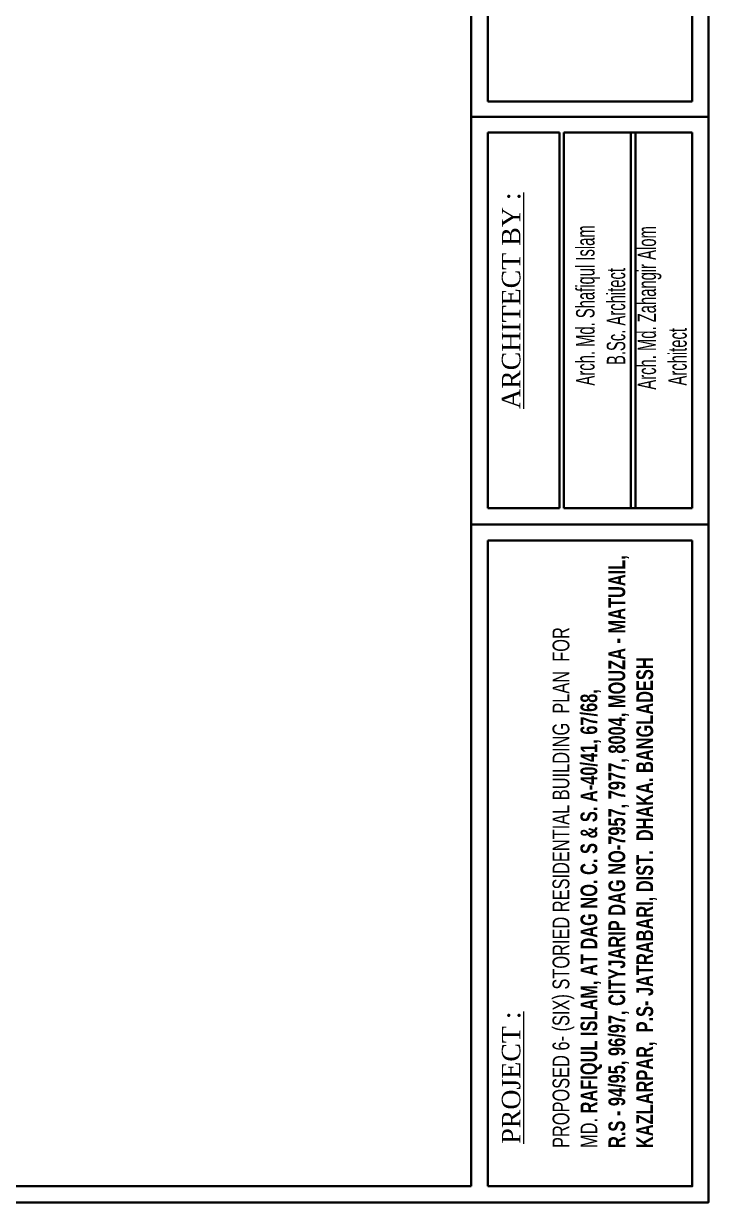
# Model space of a CAD drawing. Header units: inches. Extents: x -159432 to -126829, y -44881 to -40109.
# Drawn here: x -130878.9 to -130779.8, y -42613.3 to -42442.8 of the extents above; entities that cross this region are included whole.
import ezdxf

# ---------------------------------------------------------------- set-up
doc = ezdxf.new("R2010")
doc.units = ezdxf.units.IN
doc.header["$LTSCALE"] = 10
doc.header["$MEASUREMENT"] = 0
doc.layers.add('line', color=134, linetype='Continuous', lineweight=30)
doc.layers.add('TEXT 02', color=7, linetype='Continuous', lineweight=9)
doc.styles.add('222', font='arial.ttf')
doc.styles.add('AREAL', font='arial.ttf')

msp = doc.modelspace()

# ---------------------------------------------------------------- linework, layer by layer
at = {"layer": 'line'}
for p, q in [((-130814.18674, -42610.93022), (-130814.18674, -42260.51814)), ((-130811.77252, -42454.07647), (-130811.77252, -42390.99711)), ((-130795.28741, -42454.07647), (-130811.77252, -42454.07647)), ((-130782.17938, -42454.07647), (-130795.28741, -42454.07647)), ((-130779.8451, -42456.27296), (-130814.18674, -42456.27296)), ((-130811.77252, -42512.89347), (-130811.77252, -42458.53329)), ((-130801.40545, -42458.53329), (-130811.77252, -42458.53329)), ((-130811.77252, -42500.41403), (-130811.77252, -42458.53329)), ((-130801.40545, -42512.89347), (-130801.40545, -42458.53329)), ((-130782.17938, -42458.53329), (-130800.73851, -42458.53329)), ((-130800.73851, -42512.89347), (-130800.73851, -42458.53329)), ((-130791.07759, -42512.74647), (-130791.07759, -42458.53329)), ((-130790.41066, -42512.74647), (-130790.41066, -42458.53329)), ((-130801.40545, -42512.89347), (-130811.77252, -42512.89347)), ((-130782.17938, -42512.89347), (-130800.73851, -42512.89347)), ((-130779.8451, -42515.22776), (-130814.18674, -42515.22776)), ((-130782.17938, -42517.56204), (-130811.77252, -42517.56204)), ((-130811.77252, -42610.93022), (-130811.77252, -42517.56204))]:
    msp.add_line(p, q, dxfattribs=at)
msp.add_lwpolyline([(-131313.71342, -42613.2645), (-130779.8451, -42613.2645), (-130779.8451, -42258.18385), (-131313.71342, -42258.18385)], close=True, dxfattribs=at)
for points in [[(-130814.18674, -42260.51814), (-131311.37914, -42260.51814), (-131311.37914, -42610.93022), (-130814.18674, -42610.93022)], [(-130782.17938, -42454.07647), (-130782.17938, -42390.99711), (-130794.62048, -42390.99711)], [(-130782.17938, -42512.89347), (-130782.17938, -42458.53329)], [(-130811.77252, -42610.93022), (-130782.17938, -42610.93022), (-130782.17938, -42517.56204)]]:
    msp.add_lwpolyline(points, dxfattribs=at)

# ---------------------------------------------------------------- texts
at = {"layer": 'TEXT 02', "attachment_point": 1, "rotation": 90}
for s, insert, char_height, width, style in [('{\\fTimes New Roman|b0|i0|c0|p18;\\LARCHITECT BY :}', (-130809.72283, -42498.52744), 2.6656353, 31.6884557, '222'), ('{\\fArial Narrow|b0|i0|c0|p34;\\W0.7;\\P Arch. Md. Shafiqul Islam\\P      B.Sc. Architect\\PArch. Md. Zahangir Alom\\P Architect}', (-130803.43061, -42495.73184), 2.6656353, 44.0009509, '222'), ('\\pt6.13;{\\fArial|b0|i0|c161|p34;\\W0.7;PROPOSED 6- (SIX) STORIED RESIDENTIAL BUILDING  PLAN  FOR \\fArial|b0|i0|c0|p34;\\P\\fArial|b0|i0|c161|p34;MD.\\fArial|b1|i0|c0|p34; RAFIQUL ISLAM, AT DAG NO. C. S & S. A-40/41, 67/68,\\PR.S - 94/95, 96/97, CITYJARIP DAG NO-7957, 7977, 8004, MOUZA - MATUAIL, \\PKAZLARPAR,  P.S- JATRABARI, DIST.  DHAKA. BANGLADESH}', (-130802.38719, -42605.3943), 2.42330478, 85.5954887, 'AREAL'), ('{\\fTimes New Roman|b0|i0|c0|p18;\\LPROJECT :}', (-130809.72283, -42604.77302), 2.6656353, 19.2502015, '222')]:
    msp.add_mtext(s, dxfattribs=dict(at, insert=insert, char_height=char_height, width=width, style=style))

doc.saveas('drawing.dxf')
